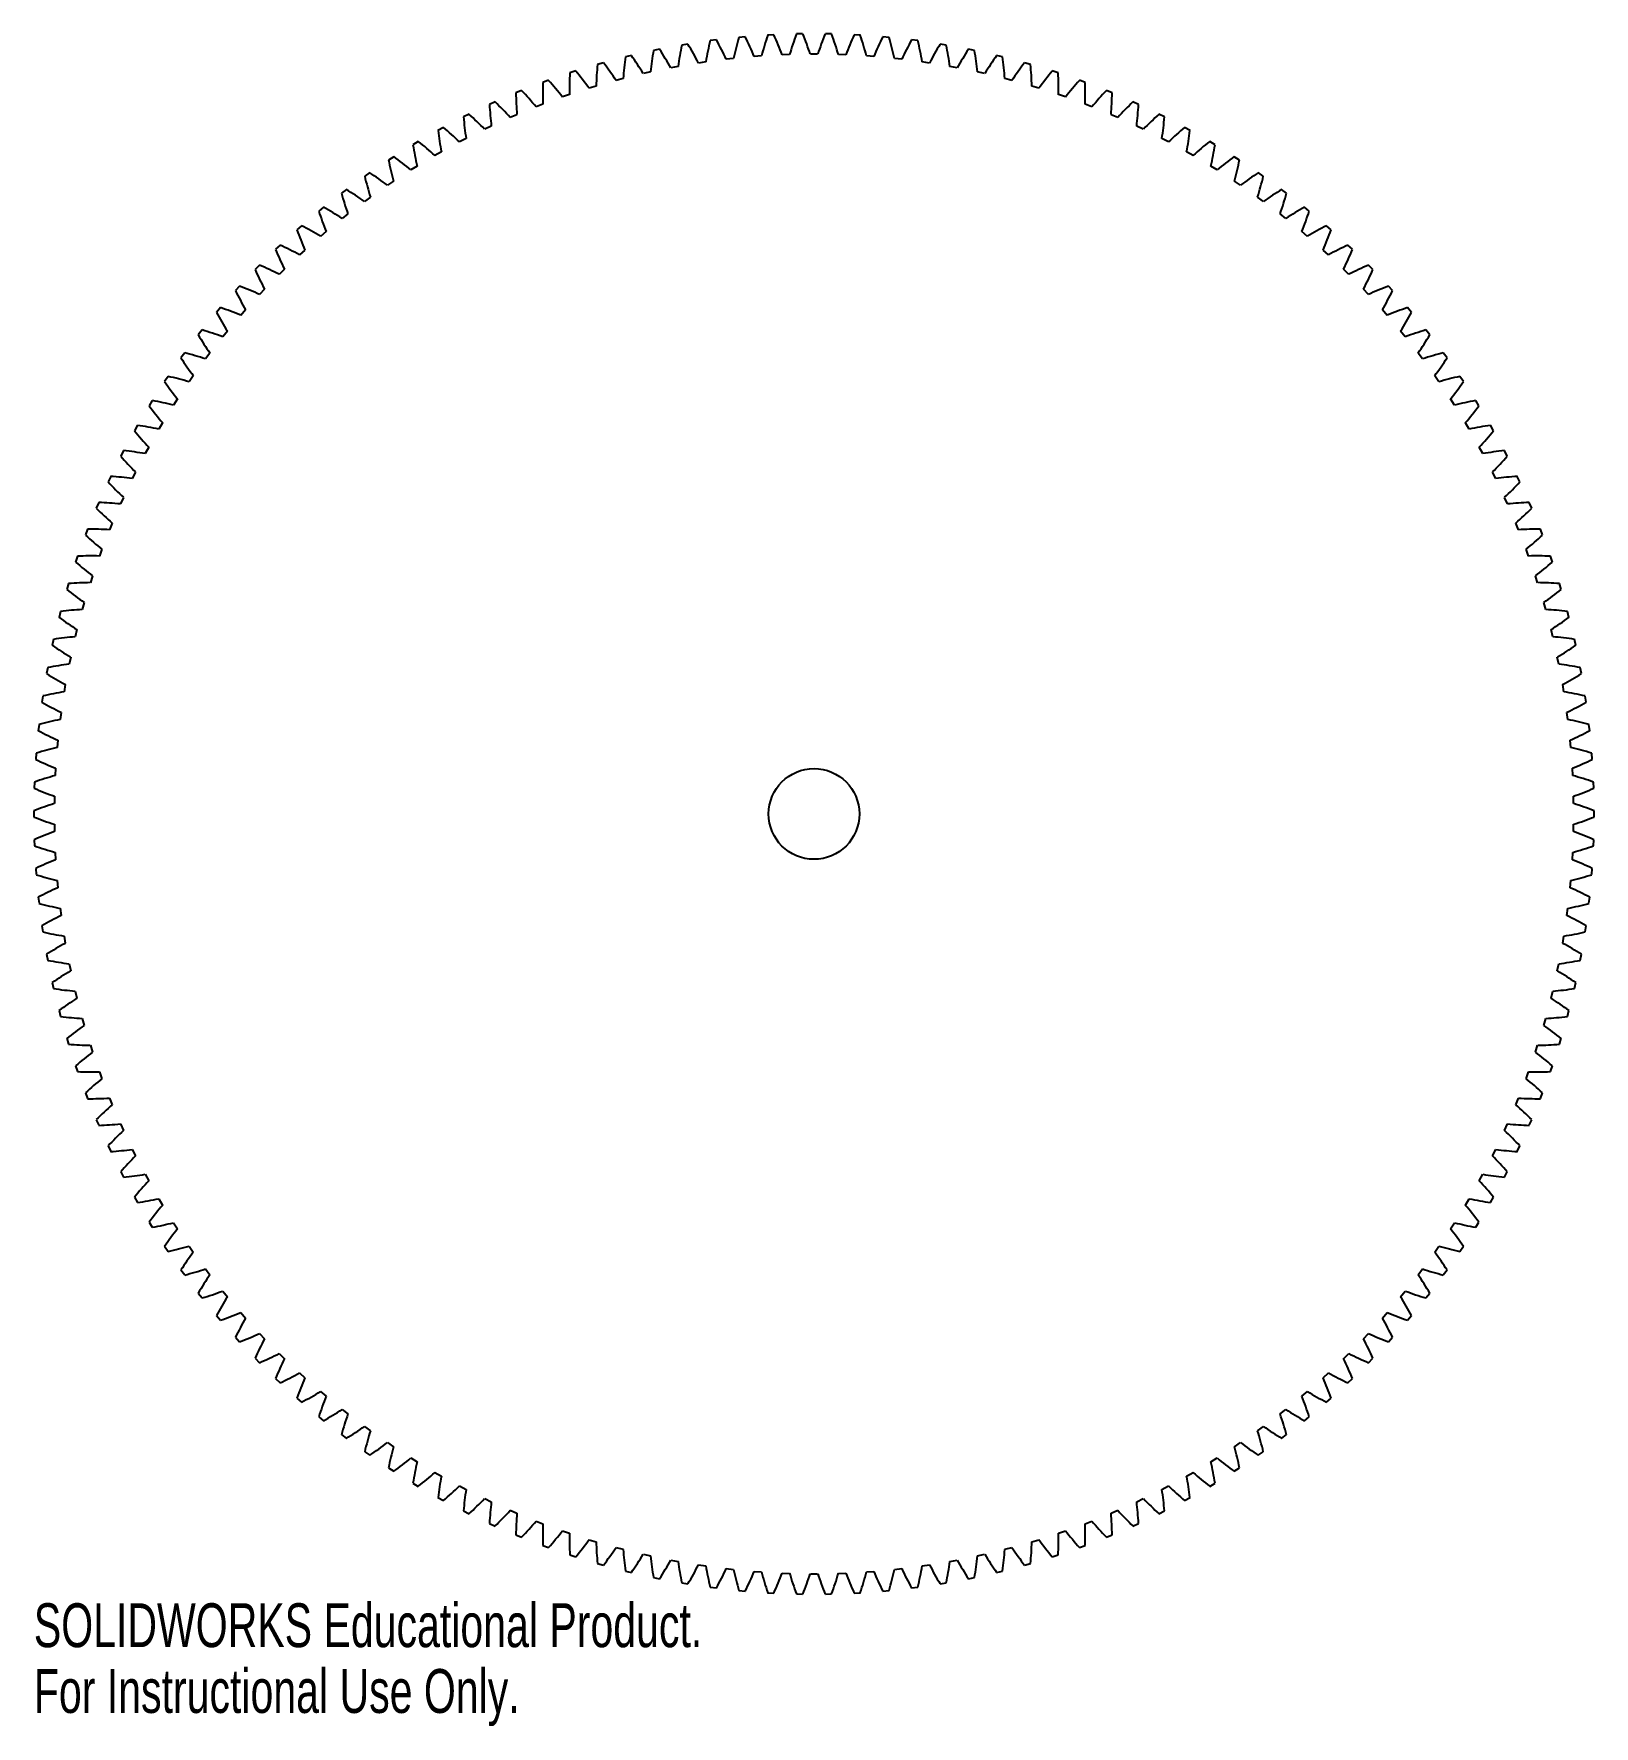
# Model space of a CAD drawing. Header units: millimetres. Extents: x -86 to 86, y -101 to 86.
import ezdxf

# ---------------------------------------------------------------- set-up
doc = ezdxf.new("R2010")
doc.units = ezdxf.units.MM
doc.styles.add('SLDTEXTSTYLE0', font='TXT', dxfattribs={"width": 0.7})

msp = doc.modelspace()

# ---------------------------------------------------------------- linework, layer by layer
at = {"color": 7, "linetype": 'Continuous', "lineweight": 25}
for p, q in [((-4.43, 85.89), (-5.11, 85.85)), ((-1.25, 85.99), (-1.93, 85.98)), ((1.93, 85.98), (1.25, 85.99)), ((5.11, 85.85), (4.43, 85.89)), ((-17.03, 84.3), (-17.7, 84.16)), ((-13.9, 84.87), (-14.57, 84.76)), ((-10.76, 85.32), (-11.43, 85.24)), ((-7.6, 85.66), (-8.27, 85.6)), ((8.27, 85.6), (7.6, 85.66)), ((11.43, 85.24), (10.76, 85.32)), ((14.57, 84.76), (13.9, 84.87)), ((17.7, 84.16), (17.03, 84.3)), ((-23.21, 82.81), (-23.86, 82.62)), ((-20.13, 83.61), (-20.79, 83.45)), ((-14.99, 82.4), (-15.79, 82.25)), ((-11.94, 82.89), (-12.74, 82.77)), ((-8.86, 83.28), (-9.67, 83.19)), ((-5.78, 83.55), (-6.59, 83.49)), ((-2.69, 83.71), (-3.5, 83.68)), ((0.4, 83.75), (-0.4, 83.75)), ((3.5, 83.68), (2.69, 83.71)), ((6.59, 83.49), (5.78, 83.55)), ((9.67, 83.19), (8.86, 83.28)), ((12.74, 82.77), (11.94, 82.89)), ((15.79, 82.25), (14.99, 82.4)), ((20.79, 83.45), (20.13, 83.61)), ((23.86, 82.62), (23.21, 82.81)), ((-29.26, 80.87), (-29.9, 80.64)), ((-26.25, 81.9), (-26.9, 81.68)), ((-24.02, 80.23), (-24.79, 80)), ((-21.03, 81.06), (-21.82, 80.86)), ((-18.03, 81.79), (-18.81, 81.61)), ((18.81, 81.61), (18.03, 81.79)), ((21.82, 80.86), (21.03, 81.06)), ((24.79, 80), (24.02, 80.23)), ((26.9, 81.68), (26.25, 81.9)), ((29.9, 80.64), (29.26, 80.87)), ((-35.15, 78.49), (-35.77, 78.21)), ((-32.23, 79.73), (-32.86, 79.48)), ((-26.96, 79.29), (-27.73, 79.03)), ((27.73, 79.03), (26.96, 79.29)), ((32.86, 79.48), (32.23, 79.73)), ((35.77, 78.21), (35.15, 78.49)), ((-38.03, 77.14), (-38.64, 76.83)), ((-32.75, 77.08), (-33.49, 76.76)), ((-29.88, 78.24), (-30.63, 77.95)), ((30.63, 77.95), (29.88, 78.24)), ((33.49, 76.76), (32.75, 77.08)), ((38.64, 76.83), (38.03, 77.14)), ((-40.85, 75.68), (-41.45, 75.35)), ((-35.57, 75.82), (-36.3, 75.47)), ((36.3, 75.47), (35.57, 75.82)), ((41.45, 75.35), (40.85, 75.68)), ((-43.62, 74.12), (-44.21, 73.77)), ((-41.07, 72.98), (-41.78, 72.58)), ((-38.35, 74.45), (-39.07, 74.08)), ((39.07, 74.08), (38.35, 74.45)), ((41.78, 72.58), (41.07, 72.98)), ((44.21, 73.77), (43.62, 74.12)), ((-46.33, 72.45), (-46.9, 72.08)), ((-43.74, 71.42), (-44.43, 70.99)), ((44.43, 70.99), (43.74, 71.42)), ((46.9, 72.08), (46.33, 72.45)), ((-48.98, 70.69), (-49.53, 70.3)), ((-46.35, 69.75), (-47.02, 69.3)), ((47.02, 69.3), (46.35, 69.75)), ((49.53, 70.3), (48.98, 70.69)), ((-51.55, 68.83), (-52.1, 68.42)), ((-48.9, 67.99), (-49.55, 67.52)), ((49.55, 67.52), (48.9, 67.99)), ((52.1, 68.42), (51.55, 68.83)), ((-54.06, 66.88), (-54.59, 66.45)), ((-51.38, 66.14), (-52.01, 65.64)), ((52.01, 65.64), (51.38, 66.14)), ((54.59, 66.45), (54.06, 66.88)), ((-56.5, 64.84), (-57.01, 64.39)), ((-53.79, 64.19), (-54.4, 63.67)), ((54.4, 63.67), (53.79, 64.19)), ((57.01, 64.39), (56.5, 64.84)), ((-58.85, 62.71), (-59.35, 62.24)), ((-56.12, 62.16), (-56.72, 61.62)), ((56.72, 61.62), (56.12, 62.16)), ((59.35, 62.24), (58.85, 62.71)), ((-61.13, 60.49), (-61.61, 60)), ((-58.38, 60.05), (-58.96, 59.48)), ((58.96, 59.48), (58.38, 60.05)), ((61.61, 60), (61.13, 60.49)), ((-63.32, 58.19), (-63.78, 57.69)), ((-60.56, 57.85), (-61.12, 57.26)), ((61.12, 57.26), (60.56, 57.85)), ((63.78, 57.69), (63.32, 58.19)), ((-65.43, 55.81), (-65.87, 55.29)), ((-62.66, 55.57), (-63.19, 54.96)), ((63.19, 54.96), (62.66, 55.57)), ((65.87, 55.29), (65.43, 55.81)), ((-67.45, 53.35), (-67.87, 52.82)), ((-64.67, 53.22), (-65.18, 52.59)), ((65.18, 52.59), (64.67, 53.22)), ((67.87, 52.82), (67.45, 53.35)), ((-69.37, 50.82), (-69.78, 50.27)), ((-66.59, 50.79), (-67.08, 50.15)), ((67.08, 50.15), (66.59, 50.79)), ((69.78, 50.27), (69.37, 50.82)), ((-71.21, 48.23), (-71.59, 47.66)), ((-68.42, 48.3), (-68.88, 47.63)), ((68.88, 47.63), (68.42, 48.3)), ((71.59, 47.66), (71.21, 48.23)), ((-72.94, 45.56), (-73.3, 44.98)), ((-70.16, 45.74), (-70.6, 45.06)), ((70.6, 45.06), (70.16, 45.74)), ((73.3, 44.98), (72.94, 45.56)), ((-71.8, 43.11), (-72.21, 42.42)), ((72.21, 42.42), (71.8, 43.11)), ((-74.57, 42.84), (-74.91, 42.24)), ((74.91, 42.24), (74.57, 42.84)), ((-76.1, 40.05), (-76.42, 39.45)), ((-73.34, 40.43), (-73.73, 39.72)), ((73.73, 39.72), (73.34, 40.43)), ((76.42, 39.45), (76.1, 40.05)), ((-74.79, 37.69), (-75.15, 36.97)), ((75.15, 36.97), (74.79, 37.69)), ((-77.53, 37.21), (-77.82, 36.6)), ((77.82, 36.6), (77.53, 37.21)), ((-78.85, 34.32), (-79.12, 33.7)), ((-76.13, 34.9), (-76.46, 34.17)), ((76.46, 34.17), (76.13, 34.9)), ((79.12, 33.7), (78.85, 34.32)), ((-77.37, 32.07), (-77.67, 31.32)), ((77.67, 31.32), (77.37, 32.07)), ((-80.07, 31.38), (-80.32, 30.75)), ((80.32, 30.75), (80.07, 31.38)), ((-81.17, 28.4), (-81.4, 27.76)), ((-78.5, 29.19), (-78.78, 28.42)), ((78.78, 28.42), (78.5, 29.19)), ((81.4, 27.76), (81.17, 28.4)), ((-79.52, 26.26), (-79.77, 25.49)), ((79.77, 25.49), (79.52, 26.26)), ((-82.17, 25.39), (-82.37, 24.73)), ((82.37, 24.73), (82.17, 25.39)), ((-80.44, 23.31), (-80.66, 22.53)), ((80.66, 22.53), (80.44, 23.31)), ((-83.05, 22.33), (-83.22, 21.67)), ((83.22, 21.67), (83.05, 22.33)), ((-83.82, 19.25), (-83.97, 18.58)), ((-81.25, 20.32), (-81.44, 19.53)), ((81.44, 19.53), (81.25, 20.32)), ((83.97, 18.58), (83.82, 19.25)), ((-81.94, 17.3), (-82.11, 16.51)), ((82.11, 16.51), (81.94, 17.3)), ((-84.47, 16.14), (-84.6, 15.47)), ((84.6, 15.47), (84.47, 16.14)), ((-82.53, 14.26), (-82.66, 13.47)), ((82.66, 13.47), (82.53, 14.26)), ((-85.01, 13), (-85.11, 12.33)), ((-83, 11.2), (-83.1, 10.4)), ((83.1, 10.4), (83, 11.2)), ((85.11, 12.33), (85.01, 13)), ((-85.43, 9.85), (-85.51, 9.18)), ((85.51, 9.18), (85.43, 9.85)), ((-83.35, 8.13), (-83.43, 7.32)), ((83.43, 7.32), (83.35, 8.13)), ((-85.74, 6.69), (-85.79, 6.01)), ((85.79, 6.01), (85.74, 6.69)), ((-83.6, 5.04), (-83.64, 4.24)), ((83.64, 4.24), (83.6, 5.04)), ((-85.93, 3.52), (-85.95, 2.84)), ((-83.73, 1.95), (-83.74, 1.14)), ((83.74, 1.14), (83.73, 1.95)), ((85.95, 2.84), (85.93, 3.52)), ((-86, 0.34), (-86, -0.34)), ((86, -0.34), (86, 0.34)), ((-83.74, -1.14), (-83.73, -1.95)), ((83.73, -1.95), (83.74, -1.14)), ((-85.95, -2.84), (-85.93, -3.52)), ((85.93, -3.52), (85.95, -2.84)), ((-83.64, -4.24), (-83.6, -5.04)), ((83.6, -5.04), (83.64, -4.24)), ((-85.79, -6.01), (-85.74, -6.69)), ((-83.43, -7.32), (-83.35, -8.13)), ((83.35, -8.13), (83.43, -7.32)), ((85.74, -6.69), (85.79, -6.01)), ((-85.51, -9.18), (-85.43, -9.85)), ((85.43, -9.85), (85.51, -9.18)), ((-83.1, -10.4), (-83, -11.2)), ((83, -11.2), (83.1, -10.4)), ((-85.11, -12.33), (-85.01, -13)), ((85.01, -13), (85.11, -12.33)), ((-82.66, -13.47), (-82.53, -14.26)), ((82.53, -14.26), (82.66, -13.47)), ((-84.6, -15.47), (-84.47, -16.14)), ((-82.11, -16.51), (-81.94, -17.3)), ((81.94, -17.3), (82.11, -16.51)), ((84.47, -16.14), (84.6, -15.47)), ((-83.97, -18.58), (-83.82, -19.25)), ((83.82, -19.25), (83.97, -18.58)), ((-81.44, -19.53), (-81.25, -20.32)), ((81.25, -20.32), (81.44, -19.53)), ((-83.22, -21.67), (-83.05, -22.33)), ((83.05, -22.33), (83.22, -21.67)), ((-80.66, -22.53), (-80.44, -23.31)), ((80.44, -23.31), (80.66, -22.53)), ((-82.37, -24.73), (-82.17, -25.39)), ((-79.77, -25.49), (-79.52, -26.26)), ((79.52, -26.26), (79.77, -25.49)), ((82.17, -25.39), (82.37, -24.73)), ((-81.4, -27.76), (-81.17, -28.4)), ((81.17, -28.4), (81.4, -27.76)), ((-78.78, -28.42), (-78.5, -29.19)), ((78.5, -29.19), (78.78, -28.42)), ((-80.32, -30.75), (-80.07, -31.38)), ((-77.67, -31.32), (-77.37, -32.07)), ((77.37, -32.07), (77.67, -31.32)), ((80.07, -31.38), (80.32, -30.75)), ((-79.12, -33.7), (-78.85, -34.32)), ((-76.46, -34.17), (-76.13, -34.9)), ((76.13, -34.9), (76.46, -34.17)), ((78.85, -34.32), (79.12, -33.7)), ((-77.82, -36.6), (-77.53, -37.21)), ((-75.15, -36.97), (-74.79, -37.69)), ((74.79, -37.69), (75.15, -36.97)), ((77.53, -37.21), (77.82, -36.6)), ((-76.42, -39.45), (-76.1, -40.05)), ((-73.73, -39.72), (-73.34, -40.43)), ((73.34, -40.43), (73.73, -39.72)), ((76.1, -40.05), (76.42, -39.45)), ((-74.91, -42.24), (-74.57, -42.84)), ((-72.21, -42.42), (-71.8, -43.11)), ((71.8, -43.11), (72.21, -42.42)), ((74.57, -42.84), (74.91, -42.24)), ((-73.3, -44.98), (-72.94, -45.56)), ((-70.6, -45.06), (-70.16, -45.74)), ((70.16, -45.74), (70.6, -45.06)), ((72.94, -45.56), (73.3, -44.98)), ((-71.59, -47.66), (-71.21, -48.23)), ((-68.88, -47.63), (-68.42, -48.3)), ((68.42, -48.3), (68.88, -47.63)), ((71.21, -48.23), (71.59, -47.66)), ((-69.78, -50.27), (-69.37, -50.82)), ((-67.08, -50.15), (-66.59, -50.79)), ((66.59, -50.79), (67.08, -50.15)), ((69.37, -50.82), (69.78, -50.27)), ((-67.87, -52.82), (-67.45, -53.35)), ((-65.18, -52.59), (-64.67, -53.22)), ((64.67, -53.22), (65.18, -52.59)), ((67.45, -53.35), (67.87, -52.82)), ((-65.87, -55.29), (-65.43, -55.81)), ((-63.19, -54.96), (-62.66, -55.57)), ((62.66, -55.57), (63.19, -54.96)), ((65.43, -55.81), (65.87, -55.29)), ((-63.78, -57.69), (-63.32, -58.19)), ((-61.12, -57.26), (-60.56, -57.85)), ((60.56, -57.85), (61.12, -57.26)), ((63.32, -58.19), (63.78, -57.69)), ((-58.96, -59.48), (-58.38, -60.05)), ((58.38, -60.05), (58.96, -59.48)), ((-61.61, -60), (-61.13, -60.49)), ((61.13, -60.49), (61.61, -60)), ((-59.35, -62.24), (-58.85, -62.71)), ((-56.72, -61.62), (-56.12, -62.16)), ((56.12, -62.16), (56.72, -61.62)), ((58.85, -62.71), (59.35, -62.24)), ((-57.01, -64.39), (-56.5, -64.84)), ((-54.4, -63.67), (-53.79, -64.19)), ((53.79, -64.19), (54.4, -63.67)), ((56.5, -64.84), (57.01, -64.39)), ((-54.59, -66.45), (-54.06, -66.88)), ((-52.01, -65.64), (-51.38, -66.14)), ((51.38, -66.14), (52.01, -65.64)), ((54.06, -66.88), (54.59, -66.45)), ((-52.1, -68.42), (-51.55, -68.83)), ((-49.55, -67.52), (-48.9, -67.99)), ((48.9, -67.99), (49.55, -67.52)), ((51.55, -68.83), (52.1, -68.42)), ((-49.53, -70.3), (-48.98, -70.69)), ((-47.02, -69.3), (-46.35, -69.75)), ((46.35, -69.75), (47.02, -69.3)), ((48.98, -70.69), (49.53, -70.3)), ((-46.9, -72.08), (-46.33, -72.45)), ((-44.43, -70.99), (-43.74, -71.42)), ((-41.78, -72.58), (-41.07, -72.98)), ((41.07, -72.98), (41.78, -72.58)), ((43.74, -71.42), (44.43, -70.99)), ((46.33, -72.45), (46.9, -72.08)), ((-44.21, -73.77), (-43.62, -74.12)), ((-39.07, -74.08), (-38.35, -74.45)), ((38.35, -74.45), (39.07, -74.08)), ((43.62, -74.12), (44.21, -73.77)), ((-41.45, -75.35), (-40.85, -75.68)), ((-36.3, -75.47), (-35.57, -75.82)), ((35.57, -75.82), (36.3, -75.47)), ((40.85, -75.68), (41.45, -75.35)), ((-38.64, -76.83), (-38.03, -77.14)), ((-35.77, -78.21), (-35.15, -78.49)), ((-33.49, -76.76), (-32.75, -77.08)), ((-30.63, -77.95), (-29.88, -78.24)), ((29.88, -78.24), (30.63, -77.95)), ((32.75, -77.08), (33.49, -76.76)), ((35.15, -78.49), (35.77, -78.21)), ((38.03, -77.14), (38.64, -76.83)), ((-32.86, -79.48), (-32.23, -79.73)), ((-27.73, -79.03), (-26.96, -79.29)), ((-24.79, -80), (-24.02, -80.23)), ((24.02, -80.23), (24.79, -80)), ((26.96, -79.29), (27.73, -79.03)), ((32.23, -79.73), (32.86, -79.48)), ((-29.9, -80.64), (-29.26, -80.87)), ((-26.9, -81.68), (-26.25, -81.9)), ((-21.82, -80.86), (-21.03, -81.06)), ((-18.81, -81.61), (-18.03, -81.79)), ((18.03, -81.79), (18.81, -81.61)), ((21.03, -81.06), (21.82, -80.86)), ((26.25, -81.9), (26.9, -81.68)), ((29.26, -80.87), (29.9, -80.64)), ((-23.86, -82.62), (-23.21, -82.81)), ((-20.79, -83.45), (-20.13, -83.61)), ((-15.79, -82.25), (-14.99, -82.4)), ((-12.74, -82.77), (-11.94, -82.89)), ((-9.67, -83.19), (-8.86, -83.28)), ((-6.59, -83.49), (-5.78, -83.55)), ((-3.5, -83.68), (-2.69, -83.71)), ((-0.4, -83.75), (0.4, -83.75)), ((2.69, -83.71), (3.5, -83.68)), ((5.78, -83.55), (6.59, -83.49)), ((8.86, -83.28), (9.67, -83.19)), ((11.94, -82.89), (12.74, -82.77)), ((14.99, -82.4), (15.79, -82.25)), ((20.13, -83.61), (20.79, -83.45)), ((23.21, -82.81), (23.86, -82.62)), ((-17.7, -84.16), (-17.03, -84.3)), ((-14.57, -84.76), (-13.9, -84.87)), ((-11.43, -85.24), (-10.76, -85.32)), ((-8.27, -85.6), (-7.6, -85.66)), ((7.6, -85.66), (8.27, -85.6)), ((10.76, -85.32), (11.43, -85.24)), ((13.9, -84.87), (14.57, -84.76)), ((17.03, -84.3), (17.7, -84.16)), ((-5.11, -85.85), (-4.43, -85.89)), ((-1.93, -85.98), (-1.25, -85.99)), ((1.25, -85.99), (1.93, -85.98)), ((4.43, -85.89), (5.11, -85.85))]:
    msp.add_line(p, q, dxfattribs=at)
msp.add_circle((0, 0), 5, dxfattribs=at)
for centre, start, end in [((27.16, 75.12), 161.5991, 165.6383), ((-35.3, 71.65), 20.7147, 24.7538), ((29.91, 74.06), 159.4815, 163.5206), ((-32.63, 72.91), 18.597, 22.6362), ((32.63, 72.91), 157.3638, 161.403), ((-29.91, 74.06), 16.4794, 20.5185), ((35.3, 71.65), 155.2462, 159.2853), ((-27.16, 75.12), 14.3617, 18.4009), ((15.8, 78.3), 170.0697, 174.1089), ((-45.47, 65.67), 29.1852, 33.2244), ((18.68, 77.66), 167.9521, 171.9912), ((-43.01, 67.3), 27.0676, 31.1067), ((21.53, 76.92), 165.8344, 169.8736), ((-40.5, 68.85), 24.95, 28.9891), ((24.36, 76.07), 163.7168, 167.7559), ((-37.92, 70.3), 22.8323, 26.8715), ((37.92, 70.3), 153.1285, 157.1677), ((-24.36, 76.07), 12.2441, 16.2832), ((40.5, 68.85), 151.0109, 155.05), ((-21.53, 76.92), 10.1264, 14.1656), ((43.01, 67.3), 148.8933, 152.9324), ((-18.68, 77.66), 8.0088, 12.0479), ((45.47, 65.67), 146.7756, 150.8148), ((-15.8, 78.3), 5.8911, 9.9303), ((9.97, 79.25), 174.305, 178.3442), ((-50.2, 62.13), 33.4205, 37.4597), ((12.89, 78.83), 172.1874, 176.2265), ((-47.87, 63.94), 31.3029, 35.342), ((47.87, 63.94), 144.658, 148.6971), ((-12.89, 78.83), 3.7735, 7.8126), ((50.2, 62.13), 142.5403, 146.5795), ((-9.97, 79.25), 1.6558, 5.695), ((4.09, 79.77), 178.5403, 182.5795), ((-54.65, 58.25), 37.6558, 41.695), ((7.03, 79.56), 176.4227, 180.4618), ((-52.46, 60.23), 35.5382, 39.5773), ((52.46, 60.23), 140.4227, 144.4618), ((-7.03, 79.56), 359.5382, 3.5773), ((54.65, 58.25), 138.305, 142.3442), ((-4.09, 79.77), 357.4205, 1.4597), ((-58.8, 54.06), 41.8911, 45.9303), ((1.14, 79.87), 180.658, 184.6971), ((-56.76, 56.19), 39.7735, 43.8126), ((56.76, 56.19), 136.1874, 140.2265), ((-1.14, 79.87), 355.3029, 359.342), ((58.8, 54.06), 134.0697, 138.1089), ((-4.76, 79.73), 184.8933, 188.9324), ((-60.76, 51.85), 44.0088, 48.0479), ((-1.81, 79.85), 182.7756, 186.8148), ((1.81, 79.85), 353.1852, 357.2244), ((60.76, 51.85), 131.9521, 135.9912), ((4.76, 79.73), 351.0676, 355.1067), ((-7.7, 79.5), 187.0109, 191.05), ((-62.63, 49.57), 46.1264, 50.1656), ((62.63, 49.57), 129.8344, 133.8736), ((7.7, 79.5), 348.95, 352.9891), ((-10.64, 79.16), 189.1285, 193.1677), ((-64.42, 47.22), 48.2441, 52.2832), ((64.42, 47.22), 127.7168, 131.7559), ((10.64, 79.16), 346.8323, 350.8715), ((-13.56, 78.72), 191.2462, 195.2853), ((-66.12, 44.81), 50.3617, 54.4009), ((66.12, 44.81), 125.5991, 129.6383), ((13.56, 78.72), 344.7147, 348.7538), ((-16.45, 78.16), 193.3638, 197.403), ((-67.73, 42.33), 52.4794, 56.5185), ((67.73, 42.33), 123.4815, 127.5206), ((16.45, 78.16), 342.597, 346.6362), ((-19.33, 77.5), 195.4815, 199.5206), ((-69.25, 39.8), 54.597, 58.6362), ((69.25, 39.8), 121.3638, 125.403), ((19.33, 77.5), 340.4794, 344.5185), ((-22.18, 76.73), 197.5991, 201.6383), ((-70.67, 37.22), 56.7147, 60.7538), ((70.67, 37.22), 119.2462, 123.2853), ((22.18, 76.73), 338.3617, 342.4009), ((-25, 75.86), 199.7168, 203.7559), ((-72, 34.58), 58.8323, 62.8715), ((72, 34.58), 117.1285, 121.1677), ((25, 75.86), 336.2441, 340.2832), ((-27.79, 74.88), 201.8344, 205.8736), ((-73.23, 31.9), 60.95, 64.9891), ((73.23, 31.9), 115.0109, 119.05), ((27.79, 74.88), 334.1264, 338.1656), ((-30.54, 73.81), 203.9521, 207.9912), ((-74.36, 29.17), 63.0676, 67.1067), ((74.36, 29.17), 112.8933, 116.9324), ((30.54, 73.81), 332.0088, 336.0479), ((-75.38, 26.4), 65.1852, 69.2244), ((75.38, 26.4), 110.7756, 114.8148), ((-33.24, 72.63), 206.0697, 210.1089), ((33.24, 72.63), 329.8911, 333.9303), ((-35.9, 71.35), 208.1874, 212.2265), ((-76.31, 23.6), 67.3029, 71.342), ((76.31, 23.6), 108.658, 112.6971), ((35.9, 71.35), 327.7735, 331.8126), ((-38.52, 69.97), 210.305, 214.3442), ((-77.13, 20.76), 69.4205, 73.4597), ((77.13, 20.76), 106.5403, 110.5795), ((38.52, 69.97), 325.6558, 329.695), ((-77.84, 17.9), 71.5382, 75.5773), ((77.84, 17.9), 104.4227, 108.4618), ((-41.08, 68.5), 212.4227, 216.4618), ((41.08, 68.5), 323.5382, 327.5773), ((-43.58, 66.94), 214.5403, 218.5795), ((-78.45, 15.01), 73.6558, 77.695), ((78.45, 15.01), 102.305, 106.3442), ((43.58, 66.94), 321.4205, 325.4597), ((-46.02, 65.28), 216.658, 220.6971), ((-78.95, 12.1), 75.7735, 79.8126), ((78.95, 12.1), 100.1874, 104.2265), ((46.02, 65.28), 319.3029, 323.342), ((-48.4, 63.54), 218.7756, 222.8148), ((-79.35, 9.17), 77.8911, 81.9303), ((79.35, 9.17), 98.0697, 102.1089), ((48.4, 63.54), 317.1852, 321.2244), ((-50.72, 61.71), 220.8933, 224.9324), ((-79.63, 6.23), 80.0088, 84.0479), ((79.63, 6.23), 95.9521, 99.9912), ((50.72, 61.71), 315.0676, 319.1067), ((-52.96, 59.79), 223.0109, 227.05), ((-79.81, 3.29), 82.1264, 86.1656), ((79.81, 3.29), 93.8344, 97.8736), ((52.96, 59.79), 312.95, 316.9891), ((-55.14, 57.79), 225.1285, 229.1677), ((-79.87, 0.34), 84.2441, 88.2832), ((79.87, 0.34), 91.7168, 95.7559), ((55.14, 57.79), 310.8323, 314.8715), ((-57.23, 55.71), 227.2462, 231.2853), ((-79.83, -2.61), 86.3617, 90.4009), ((79.83, -2.61), 89.5991, 93.6383), ((57.23, 55.71), 308.7147, 312.7538), ((-79.68, -5.56), 88.4794, 92.5185), ((79.68, -5.56), 87.4815, 91.5206), ((-59.25, 53.56), 229.3638, 233.403), ((59.25, 53.56), 306.597, 310.6362), ((-61.19, 51.34), 231.4815, 235.5206), ((-79.42, -8.5), 90.597, 94.6362), ((79.42, -8.5), 85.3638, 89.403), ((61.19, 51.34), 304.4794, 308.5185), ((-79.05, -11.43), 92.7147, 96.7538), ((79.05, -11.43), 83.2462, 87.2853), ((-63.05, 49.04), 233.5991, 237.6383), ((63.05, 49.04), 302.3617, 306.4009), ((-78.58, -14.35), 94.8323, 98.8715), ((78.58, -14.35), 81.1285, 85.1677), ((-64.82, 46.68), 235.7168, 239.7559), ((64.82, 46.68), 300.2441, 304.2832), ((-66.5, 44.25), 237.8344, 241.8736), ((-77.99, -17.24), 96.95, 100.9891), ((77.99, -17.24), 79.0109, 83.05), ((66.5, 44.25), 298.1264, 302.1656), ((-77.3, -20.11), 99.0676, 103.1067), ((77.3, -20.11), 76.8933, 80.9324), ((-68.09, 41.76), 239.9521, 243.9912), ((68.09, 41.76), 296.0088, 300.0479), ((-76.51, -22.95), 101.1852, 105.2244), ((76.51, -22.95), 74.7756, 78.8148), ((-69.58, 39.22), 242.0697, 246.1089), ((69.58, 39.22), 293.8911, 297.9303), ((-70.99, 36.62), 244.1874, 248.2265), ((-75.6, -25.76), 103.3029, 107.342), ((75.6, -25.76), 72.658, 76.6971), ((70.99, 36.62), 291.7735, 295.8126), ((-74.6, -28.54), 105.4205, 109.4597), ((74.6, -28.54), 70.5403, 74.5795), ((-72.29, 33.97), 246.305, 250.3442), ((72.29, 33.97), 289.6558, 293.695), ((-73.5, -31.28), 107.5382, 111.5773), ((73.5, -31.28), 68.4227, 72.4618), ((-73.5, 31.28), 248.4227, 252.4618), ((73.5, 31.28), 287.5382, 291.5773), ((-72.29, -33.97), 109.6558, 113.695), ((-74.6, 28.54), 250.5403, 254.5795), ((74.6, 28.54), 285.4205, 289.4597), ((72.29, -33.97), 66.305, 70.3442), ((-70.99, -36.62), 111.7735, 115.8126), ((70.99, -36.62), 64.1874, 68.2265), ((-75.6, 25.76), 252.658, 256.6971), ((75.6, 25.76), 283.3029, 287.342), ((-69.58, -39.22), 113.8911, 117.9303), ((69.58, -39.22), 62.0697, 66.1089), ((-76.51, 22.95), 254.7756, 258.8148), ((76.51, 22.95), 281.1852, 285.2244), ((-68.09, -41.76), 116.0088, 120.0479), ((-77.3, 20.11), 256.8933, 260.9324), ((77.3, 20.11), 279.0676, 283.1067), ((68.09, -41.76), 59.9521, 63.9912), ((-66.5, -44.25), 118.1264, 122.1656), ((66.5, -44.25), 57.8344, 61.8736), ((-77.99, 17.24), 259.0109, 263.05), ((77.99, 17.24), 276.95, 280.9891), ((-64.82, -46.68), 120.2441, 124.2832), ((64.82, -46.68), 55.7168, 59.7559), ((-78.58, 14.35), 261.1285, 265.1677), ((-63.05, -49.04), 122.3617, 126.4009), ((63.05, -49.04), 53.5991, 57.6383), ((78.58, 14.35), 274.8323, 278.8715), ((-79.05, 11.43), 263.2462, 267.2853), ((79.05, 11.43), 272.7147, 276.7538), ((-61.19, -51.34), 124.4794, 128.5185), ((61.19, -51.34), 51.4815, 55.5206), ((-79.42, 8.5), 265.3638, 269.403), ((79.42, 8.5), 270.597, 274.6362), ((-59.25, -53.56), 126.597, 130.6362), ((59.25, -53.56), 49.3638, 53.403), ((-79.68, 5.56), 267.4815, 271.5206), ((-57.23, -55.71), 128.7147, 132.7538), ((57.23, -55.71), 47.2462, 51.2853), ((79.68, 5.56), 268.4794, 272.5185), ((-79.83, 2.61), 269.5991, 273.6383), ((79.83, 2.61), 266.3617, 270.4009), ((-55.14, -57.79), 130.8323, 134.8715), ((55.14, -57.79), 45.1285, 49.1677), ((-79.87, -0.34), 271.7168, 275.7559), ((-52.96, -59.79), 132.95, 136.9891), ((52.96, -59.79), 43.0109, 47.05), ((79.87, -0.34), 264.2441, 268.2832), ((-79.81, -3.29), 273.8344, 277.8736), ((79.81, -3.29), 262.1264, 266.1656), ((-50.72, -61.71), 135.0676, 139.1067), ((50.72, -61.71), 40.8933, 44.9324), ((-79.63, -6.23), 275.9521, 279.9912), ((-48.4, -63.54), 137.1852, 141.2244), ((48.4, -63.54), 38.7756, 42.8148), ((79.63, -6.23), 260.0088, 264.0479), ((-79.35, -9.17), 278.0697, 282.1089), ((79.35, -9.17), 257.8911, 261.9303), ((-46.02, -65.28), 139.3029, 143.342), ((46.02, -65.28), 36.658, 40.6971), ((-78.95, -12.1), 280.1874, 284.2265), ((-43.58, -66.94), 141.4205, 145.4597), ((43.58, -66.94), 34.5403, 38.5795), ((78.95, -12.1), 255.7735, 259.8126), ((-78.45, -15.01), 282.305, 286.3442), ((-41.08, -68.5), 143.5382, 147.5773), ((41.08, -68.5), 32.4227, 36.4618), ((78.45, -15.01), 253.6558, 257.695), ((-77.84, -17.9), 284.4227, 288.4618), ((77.84, -17.9), 251.5382, 255.5773), ((-38.52, -69.97), 145.6558, 149.695), ((38.52, -69.97), 30.305, 34.3442), ((-77.13, -20.76), 286.5403, 290.5795), ((-35.9, -71.35), 147.7735, 151.8126), ((35.9, -71.35), 28.1874, 32.2265), ((77.13, -20.76), 249.4205, 253.4597), ((-76.31, -23.6), 288.658, 292.6971), ((-33.24, -72.63), 149.8911, 153.9303), ((33.24, -72.63), 26.0697, 30.1089), ((76.31, -23.6), 247.3029, 251.342), ((-75.38, -26.4), 290.7756, 294.8148), ((75.38, -26.4), 245.1852, 249.2244), ((-30.54, -73.81), 152.0088, 156.0479), ((-74.36, -29.17), 292.8933, 296.9324), ((74.36, -29.17), 243.0676, 247.1067), ((30.54, -73.81), 23.9521, 27.9912), ((-27.79, -74.88), 154.1264, 158.1656), ((27.79, -74.88), 21.8344, 25.8736), ((-73.23, -31.9), 295.0109, 299.05), ((-25, -75.86), 156.2441, 160.2832), ((25, -75.86), 19.7168, 23.7559), ((73.23, -31.9), 240.95, 244.9891), ((-72, -34.58), 297.1285, 301.1677), ((-22.18, -76.73), 158.3617, 162.4009), ((22.18, -76.73), 17.5991, 21.6383), ((72, -34.58), 238.8323, 242.8715), ((-70.67, -37.22), 299.2462, 303.2853), ((-19.33, -77.5), 160.4794, 164.5185), ((19.33, -77.5), 15.4815, 19.5206), ((70.67, -37.22), 236.7147, 240.7538), ((-69.25, -39.8), 301.3638, 305.403), ((-16.45, -78.16), 162.597, 166.6362), ((16.45, -78.16), 13.3638, 17.403), ((69.25, -39.8), 234.597, 238.6362), ((-67.73, -42.33), 303.4815, 307.5206), ((-13.56, -78.72), 164.7147, 168.7538), ((13.56, -78.72), 11.2462, 15.2853), ((67.73, -42.33), 232.4794, 236.5185), ((-66.12, -44.81), 305.5991, 309.6383), ((-10.64, -79.16), 166.8323, 170.8715), ((-64.42, -47.22), 307.7168, 311.7559), ((64.42, -47.22), 228.2441, 232.2832), ((10.64, -79.16), 9.1285, 13.1677), ((66.12, -44.81), 230.3617, 234.4009), ((-7.7, -79.5), 168.95, 172.9891), ((-62.63, -49.57), 309.8344, 313.8736), ((-4.76, -79.73), 171.0676, 175.1067), ((4.76, -79.73), 4.8933, 8.9324), ((62.63, -49.57), 226.1264, 230.1656), ((7.7, -79.5), 7.0109, 11.05), ((-60.76, -51.85), 311.9521, 315.9912), ((-1.81, -79.85), 173.1852, 177.2244), ((1.81, -79.85), 2.7756, 6.8148), ((60.76, -51.85), 224.0088, 228.0479), ((-58.8, -54.06), 314.0697, 318.1089), ((1.14, -79.87), 175.3029, 179.342), ((-56.76, -56.19), 316.1874, 320.2265), ((4.09, -79.77), 177.4205, 181.4597), ((-4.09, -79.77), 358.5403, 2.5795), ((56.76, -56.19), 219.7735, 223.8126), ((-1.14, -79.87), 0.658, 4.6971), ((58.8, -54.06), 221.8911, 225.9303), ((-54.65, -58.25), 318.305, 322.3442), ((7.03, -79.56), 179.5382, 183.5773), ((-52.46, -60.23), 320.4227, 324.4618), ((52.46, -60.23), 215.5382, 219.5773), ((-7.03, -79.56), 356.4227, 0.4618), ((54.65, -58.25), 217.6558, 221.695), ((9.97, -79.25), 181.6558, 185.695), ((-50.2, -62.13), 322.5403, 326.5795), ((12.89, -78.83), 183.7735, 187.8126), ((-47.87, -63.94), 324.658, 328.6971), ((15.8, -78.3), 185.8911, 189.9303), ((-15.8, -78.3), 350.0697, 354.1089), ((47.87, -63.94), 211.3029, 215.342), ((-12.89, -78.83), 352.1874, 356.2265), ((50.2, -62.13), 213.4205, 217.4597), ((-9.97, -79.25), 354.305, 358.3442), ((-45.47, -65.67), 326.7756, 330.8148), ((18.68, -77.66), 188.0088, 192.0479), ((-43.01, -67.3), 328.8933, 332.9324), ((21.53, -76.92), 190.1264, 194.1656), ((-40.5, -68.85), 331.0109, 335.05), ((24.36, -76.07), 192.2441, 196.2832), ((-37.92, -70.3), 333.1285, 337.1677), ((27.16, -75.12), 194.3617, 198.4009), ((-35.3, -71.65), 335.2462, 339.2853), ((29.91, -74.06), 196.4794, 200.5185), ((-32.63, -72.91), 337.3638, 341.403), ((32.63, -72.91), 198.597, 202.6362), ((-29.91, -74.06), 339.4815, 343.5206), ((35.3, -71.65), 200.7147, 204.7538), ((-27.16, -75.12), 341.5991, 345.6383), ((37.92, -70.3), 202.8323, 206.8715), ((-24.36, -76.07), 343.7168, 347.7559), ((40.5, -68.85), 204.95, 208.9891), ((-21.53, -76.92), 345.8344, 349.8736), ((43.01, -67.3), 207.0676, 211.1067), ((-18.68, -77.66), 347.9521, 351.9912), ((45.47, -65.67), 209.1852, 213.2244)]:
    msp.add_arc(centre, 34, start, end, dxfattribs=at)

# ---------------------------------------------------------------- texts
at = {"color": 7, "linetype": 'Continuous', "char_height": 4.8336, "attachment_point": 1, "style": 'SLDTEXTSTYLE0'}
for s, insert in [('SOLIDWORKS Educational Product.', (-86, -87.01)), ('For Instructional Use Only.', (-86, -94.26))]:
    msp.add_mtext(s, dxfattribs=dict(at, insert=insert))

doc.saveas('drawing.dxf')
